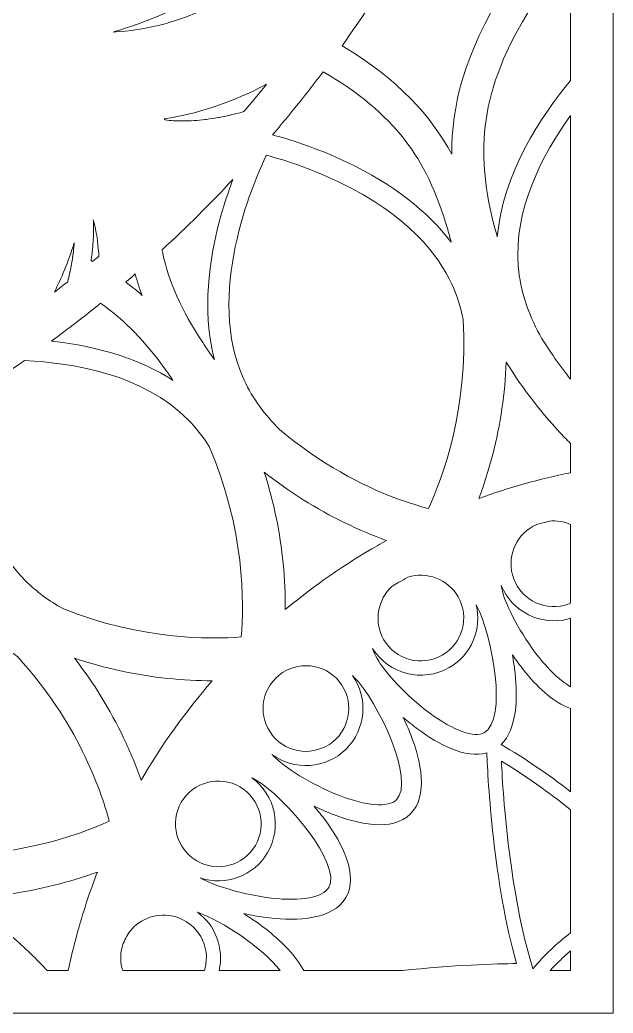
# Model space of a CAD drawing. Header units: millimetres. Extents: x -131 to 670, y -112 to 1620.
# Drawn here: x 586.4 to 670.2, y 1058.4 to 1198.6 of the extents above; entities that cross this region are included whole.
import ezdxf

# ---------------------------------------------------------------- set-up
doc = ezdxf.new("R2010")
doc.units = ezdxf.units.MM
doc.header["$MEASUREMENT"] = 0
doc.layers.add('Layer 3', color=7, linetype='Continuous')

msp = doc.modelspace()

# ---------------------------------------------------------------- linework, layer by layer
at = {"layer": 'Layer 3', "lineweight": 0}
msp.add_lwpolyline([(284.88, 1619.63), (284.88, 1058.4), (670.17, 1058.4), (670.17, 1619.63), (284.88, 1619.63)], dxfattribs=at)
for points, knots in [([(664.17, 1223.78), (662.47, 1217.78), (659.63, 1210.38), (654.92, 1203.01), (649.09, 1193.86), (647.33, 1186.32), (647.39, 1179.68), (644.49, 1184.99), (639.91, 1190.22), (631.88, 1194.97), (637.92, 1203.43), (643.3, 1212.45), (647.96, 1221.98), (655.7, 1237.8), (661.11, 1254.35), (664.17, 1271.22), (664.17, 1271.22), (664.17, 1223.78), (664.17, 1223.78)], [0, 0, 0, 0, 1, 1, 1, 2, 2, 2, 3, 3, 3, 4, 4, 4, 5, 5, 5, 6, 6, 6, 6]), ([(664.17, 1190.07), (659.96, 1185.02), (654.63, 1176.98), (653.81, 1167.98), (653.58, 1168.8), (653.36, 1169.62), (653.15, 1170.47), (650.93, 1179.83), (651.03, 1188.54), (658.72, 1200.59), (660.96, 1204.11), (662.75, 1207.55), (664.17, 1210.8), (664.17, 1210.8), (664.17, 1190.07), (664.17, 1190.07)], [0, 0, 0, 0, 1, 1, 1, 2, 2, 2, 3, 3, 3, 4, 4, 4, 5, 5, 5, 5]), ([(599.57, 1196.91), (600.05, 1197.05), (600.52, 1197.2), (600.99, 1197.36), (601.08, 1197.39), (601.17, 1197.41), (601.26, 1197.44), (601.73, 1197.6), (602.2, 1197.76), (602.66, 1197.92), (602.69, 1197.93), (602.71, 1197.94), (602.73, 1197.94), (604.2, 1198.46), (605.64, 1199.03), (607.07, 1199.66), (607.16, 1199.69), (607.25, 1199.73), (607.33, 1199.77), (607.76, 1199.96), (608.19, 1200.16), (608.62, 1200.35), (608.72, 1200.4), (608.82, 1200.45), (608.92, 1200.5), (610.29, 1201.14), (611.63, 1201.83), (612.95, 1202.57), (613.01, 1202.61), (613.07, 1202.64), (613.13, 1202.67), (613.53, 1202.9), (613.92, 1203.13), (614.31, 1203.36), (614.44, 1203.43), (614.57, 1203.51), (614.7, 1203.59), (615.08, 1203.82), (615.46, 1204.05), (615.84, 1204.29), (615.94, 1204.35), (616.03, 1204.41), (616.13, 1204.47), (617.35, 1205.25), (618.54, 1206.06), (619.71, 1206.92), (619.84, 1207.01), (619.97, 1207.11), (620.1, 1207.21), (620.44, 1207.46), (620.78, 1207.72), (621.12, 1207.98), (621.26, 1208.09), (621.39, 1208.19), (621.53, 1208.3), (621.87, 1208.57), (622.22, 1208.85), (622.56, 1209.13), (620.42, 1205.81), (617.38, 1202.92), (613.71, 1200.86), (609.03, 1198.23), (604.04, 1197.18), (599.57, 1196.91)], [0, 0, 0, 0, 1, 1, 1, 2, 2, 2, 3, 3, 3, 4, 4, 4, 5, 5, 5, 6, 6, 6, 7, 7, 7, 8, 8, 8, 9, 9, 9, 10, 10, 10, 11, 11, 11, 12, 12, 12, 13, 13, 13, 14, 14, 14, 15, 15, 15, 16, 16, 16, 17, 17, 17, 18, 18, 18, 19, 19, 19, 20, 20, 20, 21, 21, 21, 21]), ([(632.67, 1178.49), (628.15, 1180.65), (624.1, 1181.86), (622.07, 1182.39), (624.54, 1185.29), (626.92, 1188.27), (629.21, 1191.32), (634.15, 1188.46), (637.92, 1185.31), (640.71, 1181.72), (643.37, 1178.29), (645.25, 1174.38), (646.81, 1169.05), (646.98, 1168.44), (647.15, 1167.84), (647.3, 1167.24), (643.97, 1171.63), (639, 1175.46), (632.67, 1178.49)], [0, 0, 0, 0, 1, 1, 1, 2, 2, 2, 3, 3, 3, 4, 4, 4, 5, 5, 5, 6, 6, 6, 6]), ([(616.24, 1185.22), (616.17, 1185.2), (616.1, 1185.19), (616.03, 1185.17), (615.52, 1185.05), (615.01, 1184.95), (614.51, 1184.86), (614.45, 1184.85), (614.39, 1184.84), (614.33, 1184.83), (613.8, 1184.73), (613.27, 1184.65), (612.76, 1184.59), (612.69, 1184.58), (612.62, 1184.57), (612.55, 1184.56), (611.49, 1184.43), (610.46, 1184.37), (609.46, 1184.36), (609.41, 1184.36), (609.37, 1184.36), (609.33, 1184.36), (608.91, 1184.36), (608.49, 1184.38), (608.07, 1184.4), (607.68, 1184.43), (607.3, 1184.46), (606.91, 1184.5), (606.86, 1184.55), (606.82, 1184.59), (606.77, 1184.64), (613.01, 1185.62), (617.97, 1187.82), (621.23, 1189.55), (620.17, 1188.24), (619.1, 1186.95), (618.01, 1185.68), (617.96, 1185.66), (617.91, 1185.65), (617.86, 1185.63), (617.31, 1185.48), (616.77, 1185.34), (616.24, 1185.22)], [0, 0, 0, 0, 1, 1, 1, 2, 2, 2, 3, 3, 3, 4, 4, 4, 5, 5, 5, 6, 6, 6, 7, 7, 7, 8, 8, 8, 9, 9, 9, 10, 10, 10, 11, 11, 11, 12, 12, 12, 13, 13, 13, 14, 14, 14, 14]), ([(664.17, 1147.89), (662.69, 1149.74), (661.21, 1151.83), (659.8, 1154.15), (658.21, 1157.12), (657.06, 1160.37), (656.78, 1163.82), (656.1, 1171.86), (660.16, 1179.59), (664.17, 1185.13), (664.17, 1185.13), (664.17, 1147.89), (664.17, 1147.89)], [0, 0, 0, 0, 1, 1, 1, 2, 2, 2, 3, 3, 3, 4, 4, 4, 4]), ([(644.08, 1129.63), (642.99, 1129.93), (641.27, 1130.43), (639.2, 1131.19), (634.77, 1132.92), (628.88, 1135.88), (623.05, 1140.82), (621.03, 1142.82), (619.28, 1145.13), (618.06, 1147.77), (612.51, 1159.79), (619.23, 1175.41), (621.2, 1179.52), (623.06, 1179.03), (627.01, 1177.87), (631.37, 1175.78), (641.29, 1171.05), (645.56, 1165.31), (647.4, 1161.32), (648.14, 1159.72), (648.66, 1158.05), (649, 1156.35), (649.74, 1143.72), (646.08, 1133.93), (644.08, 1129.63)], [0, 0, 0, 0, 1, 1, 1, 2, 2, 2, 3, 3, 3, 4, 4, 4, 5, 5, 5, 6, 6, 6, 7, 7, 7, 8, 8, 8, 8]), ([(613.86, 1150.69), (613.3, 1151.45), (612.75, 1152.24), (612.21, 1153.06), (609.15, 1157.7), (607.39, 1161.67), (606.51, 1165.93), (606.49, 1166), (606.48, 1166.08), (606.46, 1166.16), (609.92, 1169.34), (613.26, 1172.66), (616.47, 1176.11), (615.82, 1174.38), (615.14, 1172.35), (614.54, 1170.12), (612.63, 1162.91), (612.41, 1156.29), (613.86, 1150.69)], [0, 0, 0, 0, 1, 1, 1, 2, 2, 2, 3, 3, 3, 4, 4, 4, 5, 5, 5, 6, 6, 6, 6]), ([(596.76, 1170.06), (596.76, 1170.17), (596.76, 1170.28), (596.75, 1170.39), (597.24, 1168.75), (597.41, 1166.96), (597.5, 1165.95), (597.52, 1165.73), (597.53, 1165.51), (597.55, 1165.29), (597.25, 1165.04), (596.94, 1164.78), (596.64, 1164.53), (596.58, 1164.57), (596.51, 1164.6), (596.45, 1164.64), (596.44, 1164.63), (596.44, 1164.63), (596.43, 1164.62), (596.44, 1164.67), (596.44, 1164.73), (596.45, 1164.78), (596.51, 1165.19), (596.57, 1165.6), (596.61, 1166), (596.62, 1166.08), (596.63, 1166.15), (596.64, 1166.23), (596.68, 1166.71), (596.72, 1167.18), (596.75, 1167.65), (596.75, 1167.74), (596.75, 1167.82), (596.76, 1167.9), (596.77, 1168.29), (596.78, 1168.68), (596.78, 1169.06), (596.79, 1169.17), (596.79, 1169.27), (596.78, 1169.38), (596.78, 1169.61), (596.77, 1169.84), (596.76, 1170.06)], [0, 0, 0, 0, 1, 1, 1, 2, 2, 2, 3, 3, 3, 4, 4, 4, 5, 5, 5, 6, 6, 6, 7, 7, 7, 8, 8, 8, 9, 9, 9, 10, 10, 10, 11, 11, 11, 12, 12, 12, 13, 13, 13, 14, 14, 14, 14]), ([(594.06, 1167.16), (594.06, 1167.15), (594.06, 1167.14), (594.06, 1167.12), (594.03, 1166.82), (594, 1166.52), (593.97, 1166.22), (593.97, 1166.19), (593.97, 1166.17), (593.96, 1166.14), (593.93, 1165.83), (593.88, 1165.51), (593.84, 1165.18), (593.84, 1165.17), (593.83, 1165.15), (593.83, 1165.13), (593.78, 1164.81), (593.73, 1164.48), (593.67, 1164.16), (593.67, 1164.13), (593.66, 1164.11), (593.66, 1164.09), (593.6, 1163.77), (593.54, 1163.45), (593.47, 1163.13), (593.47, 1163.09), (593.46, 1163.06), (593.45, 1163.03), (593.39, 1162.72), (593.32, 1162.4), (593.24, 1162.09), (593.23, 1162.04), (593.22, 1161.99), (593.21, 1161.94), (593.18, 1161.85), (593.16, 1161.76), (593.14, 1161.67), (592.51, 1161.17), (591.89, 1160.68), (591.26, 1160.2), (592.2, 1162.09), (593.21, 1164.43), (594.06, 1167.16)], [0, 0, 0, 0, 1, 1, 1, 2, 2, 2, 3, 3, 3, 4, 4, 4, 5, 5, 5, 6, 6, 6, 7, 7, 7, 8, 8, 8, 9, 9, 9, 10, 10, 10, 11, 11, 11, 12, 12, 12, 13, 13, 13, 14, 14, 14, 14]), ([(601.34, 1161.6), (601.78, 1161.98), (602.23, 1162.37), (602.67, 1162.76), (602.96, 1161.71), (603.28, 1160.71), (603.64, 1159.74), (602.92, 1160.38), (602.15, 1161), (601.34, 1161.6)], [0, 0, 0, 0, 1, 1, 1, 2, 2, 2, 3, 3, 3, 3]), ([(597.76, 1158.62), (601.36, 1156.14), (604.15, 1153.07), (606.73, 1149.55), (607.17, 1148.95), (607.59, 1148.34), (608, 1147.73), (603.47, 1150.66), (597.64, 1152.54), (590.84, 1153.26), (593.19, 1154.99), (595.5, 1156.78), (597.76, 1158.62)], [0, 0, 0, 0, 1, 1, 1, 2, 2, 2, 3, 3, 3, 4, 4, 4, 4]), ([(579, 1145.21), (581.72, 1146.92), (584.4, 1148.68), (587.02, 1150.52), (594.1, 1150.22), (603.83, 1148.53), (610.1, 1142.22), (611.26, 1141.05), (612.25, 1139.77), (613.11, 1138.42), (618.17, 1126.72), (618.05, 1116.2), (617.64, 1111.51), (613.18, 1111.15), (603.44, 1111.1), (592.46, 1115.52), (590.54, 1116.57), (588.75, 1117.86), (587.17, 1119.45), (580.08, 1126.59), (578.94, 1138.11), (579, 1145.21)], [0, 0, 0, 0, 1, 1, 1, 2, 2, 2, 3, 3, 3, 4, 4, 4, 5, 5, 5, 6, 6, 6, 7, 7, 7, 7]), ([(664.17, 1134.7), (659.78, 1133.81), (655.44, 1132.6), (651.21, 1131.06), (651.96, 1133.05), (652.61, 1135.12), (653.16, 1137.26), (654.26, 1141.52), (654.9, 1145.89), (655.08, 1150.32), (657.44, 1146.48), (660.2, 1142.92), (663.32, 1139.69), (663.6, 1139.4), (663.89, 1139.12), (664.17, 1138.83), (664.17, 1138.83), (664.17, 1134.7), (664.17, 1134.7)], [0, 0, 0, 0, 1, 1, 1, 2, 2, 2, 3, 3, 3, 4, 4, 4, 5, 5, 5, 6, 6, 6, 6]), ([(636.94, 1124.44), (632.32, 1121.8), (627.93, 1118.75), (623.86, 1115.37), (623.88, 1117.49), (623.78, 1119.66), (623.57, 1121.86), (623.15, 1126.24), (622.25, 1130.56), (620.9, 1134.78), (624.44, 1131.98), (628.25, 1129.58), (632.29, 1127.62), (634.23, 1126.67), (636.19, 1125.84), (638.16, 1125.13), (637.74, 1124.9), (637.34, 1124.67), (636.94, 1124.44)], [0, 0, 0, 0, 1, 1, 1, 2, 2, 2, 3, 3, 3, 4, 4, 4, 5, 5, 5, 6, 6, 6, 6]), ([(664.17, 1116.28), (663.91, 1116.17), (663.64, 1116.07), (663.35, 1115.99), (660.12, 1115.14), (656.8, 1117.07), (655.95, 1120.3), (655.18, 1123.22), (656.7, 1126.21), (659.39, 1127.39), (659.97, 1127.55), (660.55, 1127.7), (661.13, 1127.85), (662.19, 1127.97), (663.23, 1127.8), (664.17, 1127.4), (664.17, 1127.4), (664.17, 1116.28), (664.17, 1116.28)], [0, 0, 0, 0, 1, 1, 1, 2, 2, 2, 3, 3, 3, 4, 4, 4, 5, 5, 5, 6, 6, 6, 6]), ([(638.98, 1118.69), (639.29, 1118.87), (639.6, 1119.06), (639.92, 1119.23), (640.33, 1119.47), (640.76, 1119.7), (641.18, 1119.94), (643.84, 1120.78), (646.83, 1119.7), (648.27, 1117.18), (649.93, 1114.28), (648.92, 1110.57), (646.02, 1108.92), (643.12, 1107.26), (639.42, 1108.27), (637.76, 1111.16), (636.32, 1113.69), (636.9, 1116.82), (638.98, 1118.69)], [0, 0, 0, 0, 1, 1, 1, 2, 2, 2, 3, 3, 3, 4, 4, 4, 5, 5, 5, 6, 6, 6, 6]), ([(664.17, 1104.48), (662.84, 1105.22), (661.29, 1106.64), (659.72, 1108.61), (657.05, 1111.95), (655.09, 1115.85), (654.53, 1117.97), (654.46, 1118.23), (654.41, 1118.5), (654.37, 1118.76), (655.88, 1115.1), (659.92, 1113.02), (663.86, 1114.06), (663.97, 1114.09), (664.07, 1114.12), (664.17, 1114.16), (664.17, 1114.16), (664.17, 1104.48), (664.17, 1104.48)], [0, 0, 0, 0, 1, 1, 1, 2, 2, 2, 3, 3, 3, 4, 4, 4, 5, 5, 5, 6, 6, 6, 6]), ([(572.23, 1080.75), (570.73, 1081.11), (569.25, 1081.6), (567.83, 1082.27), (555.86, 1087.9), (550.96, 1104.18), (549.83, 1108.6), (553.96, 1110.54), (569.62, 1117.14), (581.59, 1111.51), (583.21, 1110.74), (584.7, 1109.78), (586.08, 1108.68), (594.44, 1099.59), (597.81, 1089.96), (599, 1085.51), (594.73, 1083.56), (584.89, 1079.93), (572.23, 1080.75)], [0, 0, 0, 0, 1, 1, 1, 2, 2, 2, 3, 3, 3, 4, 4, 4, 5, 5, 5, 6, 6, 6, 6]), ([(650.84, 1116.04), (653.22, 1111.49), (655.21, 1099.85), (652, 1098.01), (650.6, 1097.21), (647.64, 1098.26), (644.27, 1100.75), (640.83, 1103.3), (637.93, 1106.55), (636.84, 1108.45), (636.57, 1108.92), (636.37, 1109.4), (636.2, 1109.89), (638.48, 1106.26), (643.26, 1105.03), (647.02, 1107.18), (650.19, 1109), (651.65, 1112.65), (650.84, 1116.04)], [0, 0, 0, 0, 1, 1, 1, 2, 2, 2, 3, 3, 3, 4, 4, 4, 5, 5, 5, 6, 6, 6, 6]), ([(607.25, 1105.66), (609.38, 1105.43), (611.49, 1105.32), (613.56, 1105.32), (609.77, 1100.98), (606.4, 1096.28), (603.51, 1091.28), (602.81, 1093.28), (601.98, 1095.28), (601.03, 1097.26), (599.14, 1101.23), (596.82, 1104.99), (594.11, 1108.5), (598.39, 1107.07), (602.79, 1106.12), (607.25, 1105.66)], [0, 0, 0, 0, 1, 1, 1, 2, 2, 2, 3, 3, 3, 4, 4, 4, 5, 5, 5, 5]), ([(622.52, 1105.7), (624.89, 1108.05), (628.73, 1108.04), (631.08, 1105.67), (633.43, 1103.3), (633.42, 1099.46), (631.05, 1097.11), (628.68, 1094.76), (624.84, 1094.77), (622.49, 1097.14), (620.14, 1099.51), (620.15, 1103.35), (622.52, 1105.7)], [0, 0, 0, 0, 1, 1, 1, 2, 2, 2, 3, 3, 3, 4, 4, 4, 4]), ([(664.17, 1089.66), (661.03, 1092.09), (657.66, 1094.44), (654.36, 1096.31), (656.61, 1098.53), (656.7, 1102.89), (656.34, 1106.36), (656.25, 1107.22), (656.11, 1108.1), (655.95, 1108.99), (656.46, 1108.25), (656.98, 1107.53), (657.52, 1106.86), (659.28, 1104.65), (661.66, 1102.25), (664.17, 1101.41), (664.17, 1101.41), (664.17, 1089.66), (664.17, 1089.66)], [0, 0, 0, 0, 1, 1, 1, 2, 2, 2, 3, 3, 3, 4, 4, 4, 5, 5, 5, 6, 6, 6, 6]), ([(622.22, 1094.68), (622.14, 1094.76), (622.07, 1094.85), (621.99, 1094.93), (625.13, 1092.6), (629.6, 1092.85), (632.46, 1095.69), (635.29, 1098.5), (635.59, 1102.91), (633.35, 1106.06), (633.41, 1106.01), (633.47, 1105.96), (633.52, 1105.9), (637.01, 1102.39), (642.25, 1091.19), (639.56, 1088.52), (638.42, 1087.39), (635.29, 1087.64), (631.39, 1089.17), (627.41, 1090.73), (623.76, 1093.12), (622.22, 1094.68)], [0, 0, 0, 0, 1, 1, 1, 2, 2, 2, 3, 3, 3, 4, 4, 4, 5, 5, 5, 6, 6, 6, 7, 7, 7, 7]), ([(640.4, 1064.4), (640.4, 1064.4), (626.47, 1064.4), (626.47, 1064.4), (625.4, 1066.48), (623.42, 1068.42), (621.57, 1069.91), (620.46, 1070.81), (619.24, 1071.67), (617.99, 1072.45), (619.21, 1072.19), (620.44, 1071.98), (621.62, 1071.85), (625.54, 1071.41), (630.58, 1071.55), (632.43, 1074.71), (634.27, 1077.88), (631.9, 1082.34), (629.59, 1085.53), (629.08, 1086.23), (628.52, 1086.93), (627.94, 1087.61), (628.74, 1087.23), (629.56, 1086.87), (630.36, 1086.55), (634.02, 1085.11), (638.94, 1083.94), (641.54, 1086.52), (644.14, 1089.11), (643, 1094.03), (641.59, 1097.7), (641.28, 1098.51), (640.92, 1099.33), (640.54, 1100.14), (641.22, 1099.56), (641.91, 1099), (642.6, 1098.49), (645.43, 1096.4), (649.28, 1094.26), (652.34, 1095.13), (652.48, 1091.34), (653.24, 1076.87), (656.54, 1065.4), (653.83, 1065.36), (647.44, 1065.2), (640.4, 1064.4)], [0, 0, 0, 0, 1, 1, 1, 2, 2, 2, 3, 3, 3, 4, 4, 4, 5, 5, 5, 6, 6, 6, 7, 7, 7, 8, 8, 8, 9, 9, 9, 10, 10, 10, 11, 11, 11, 12, 12, 12, 13, 13, 13, 14, 14, 14, 15, 15, 15, 15]), ([(664.17, 1069.72), (662.21, 1068.26), (660.42, 1066.57), (658.85, 1064.66), (658.85, 1064.66), (658.84, 1064.7), (658.84, 1064.7), (655.58, 1075.16), (654.64, 1088.79), (654.39, 1093.98), (657.69, 1092.02), (661.06, 1089.58), (664.17, 1087.11), (664.17, 1087.11), (664.17, 1069.72), (664.17, 1069.72)], [0, 0, 0, 0, 1, 1, 1, 2, 2, 2, 3, 3, 3, 4, 4, 4, 5, 5, 5, 5]), ([(609.18, 1088.17), (610.86, 1091.05), (614.57, 1092.03), (617.46, 1090.35), (620.34, 1088.67), (621.32, 1084.96), (619.64, 1082.07), (617.96, 1079.19), (614.25, 1078.21), (611.36, 1079.89), (608.48, 1081.57), (607.5, 1085.28), (609.18, 1088.17)], [0, 0, 0, 0, 1, 1, 1, 2, 2, 2, 3, 3, 3, 4, 4, 4, 4]), ([(621.37, 1081.07), (623.46, 1084.67), (622.45, 1089.23), (619.15, 1091.63), (619.33, 1091.54), (619.5, 1091.46), (619.67, 1091.36), (623.94, 1088.87), (631.91, 1079.41), (630, 1076.13), (629.19, 1074.74), (626.1, 1074.17), (621.94, 1074.64), (617.83, 1075.11), (613.83, 1076.4), (611.86, 1077.48), (615.4, 1076.3), (619.42, 1077.72), (621.37, 1081.07)], [0, 0, 0, 0, 1, 1, 1, 2, 2, 2, 3, 3, 3, 4, 4, 4, 5, 5, 5, 6, 6, 6, 6]), ([(594.43, 1069.47), (593.98, 1067.8), (593.58, 1066.1), (593.21, 1064.4), (593.21, 1064.4), (590.25, 1064.4), (590.25, 1064.4), (589.61, 1065.09), (588.95, 1065.77), (588.27, 1066.44), (585.13, 1069.52), (581.66, 1072.26), (577.92, 1074.63), (582.43, 1074.76), (586.89, 1075.37), (591.24, 1076.46), (593.33, 1076.98), (595.37, 1077.6), (597.33, 1078.32), (596.22, 1075.42), (595.24, 1072.45), (594.43, 1069.47)], [0, 0, 0, 0, 1, 1, 1, 2, 2, 2, 3, 3, 3, 4, 4, 4, 5, 5, 5, 6, 6, 6, 7, 7, 7, 7]), ([(612.51, 1064.6), (612.5, 1064.53), (612.47, 1064.47), (612.45, 1064.4), (612.45, 1064.4), (600.9, 1064.4), (600.9, 1064.4), (600.57, 1065.46), (600.52, 1066.63), (600.83, 1067.78), (600.85, 1067.83), (600.87, 1067.89), (600.88, 1067.94), (601.15, 1068.68), (601.51, 1069.36), (601.95, 1069.97), (603.41, 1071.79), (605.87, 1072.68), (608.26, 1072.03), (611.48, 1071.16), (613.39, 1067.82), (612.51, 1064.6)], [0, 0, 0, 0, 1, 1, 1, 2, 2, 2, 3, 3, 3, 4, 4, 4, 5, 5, 5, 6, 6, 6, 7, 7, 7, 7]), ([(614.52, 1064.4), (615.25, 1067.58), (613.96, 1070.8), (611.46, 1072.66), (615.08, 1071.32), (620.64, 1067.64), (623.15, 1064.4), (623.15, 1064.4), (614.52, 1064.4), (614.52, 1064.4)], [0, 0, 0, 0, 1, 1, 1, 2, 2, 2, 3, 3, 3, 3]), ([(664.17, 1064.4), (664.17, 1064.4), (661.27, 1064.4), (661.27, 1064.4), (662.17, 1065.4), (663.14, 1066.33), (664.17, 1067.18), (664.17, 1067.18), (664.17, 1064.4), (664.17, 1064.4)], [0, 0, 0, 0, 1, 1, 1, 2, 2, 2, 3, 3, 3, 3])]:
    msp.add_open_spline(points, degree=3, knots=knots, dxfattribs=at)

doc.saveas('drawing.dxf')
